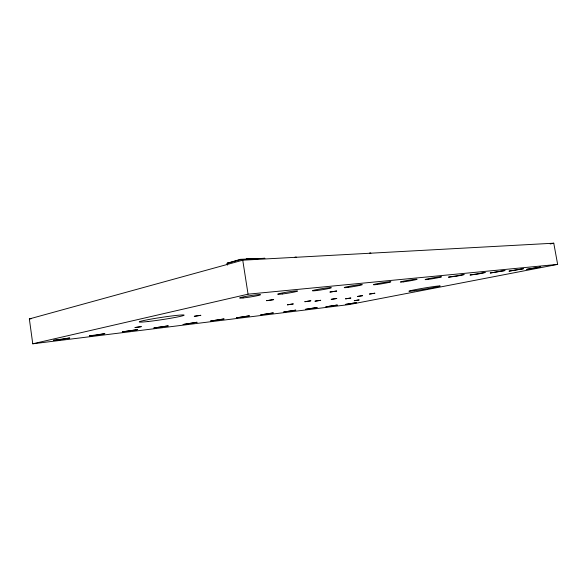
<?xml version="1.0" encoding="UTF-8"?>
<svg xmlns="http://www.w3.org/2000/svg" width="587" height="587" viewBox="0 0 587 587"><rect width="100%" height="100%" fill="white"/><g stroke="black" fill="none" stroke-linecap="round" stroke-linejoin="round"><path stroke-width="0.88" d="M227.396 265.104L227.088 263.314L240.443 259.322L264.818 258.346L262.778 258.515M258.706 258.471L259.153 258.603L246.349 259.014L264.803 258.302M29.35 318.932L242.747 260.188L553.761 243.201L557.65 264.392L349.302 304.543L32.755 343.799L29.35 318.932L31.17 318.756M32.755 343.799L248.052 294.175L557.65 264.392M550.188 243.957L553.761 243.201M240.244 259.667L246.657 259.359L246.349 259.014M228.996 262.866L227.088 263.314L240.721 259.593M242.747 260.188L248.052 294.175M296.64 257.385A2.377 1.702 86.7 0 0 295.503 257.135A2.377 1.636 75.5 0 0 294.821 257.414M370.39 253.276A2.15 1.343 76.5 0 0 369.759 253.1A2.15 1.673 87 0 1 370.874 253.32M194.304 316.305L200.761 315.314L194.304 316.305M196.997 322.27L183.129 324.494L196.997 322.27M210.601 321.038L223.97 318.961L210.601 321.038M448.571 277.152L456.767 276.206L464.17 274.555L448.571 277.152M236.429 317.853L249.328 315.85L236.429 317.853M266.689 300.683L273.652 299.619L266.689 300.683M470.15 275.002L477.862 274.1L485.251 272.485L470.15 275.002M260.753 314.859L273.219 312.922L260.753 314.859M53.388 340.299L59.463 339.851L69.75 337.973L53.388 340.299M490.284 272.992L504.915 270.556L490.284 272.992M287.432 304.822L293.207 303.934L287.432 304.822M509.12 271.113L523.303 268.758L509.12 271.113M304.895 301.711L310.787 300.801L304.895 301.711M283.704 312.035L295.76 310.156L283.704 312.035M330.019 292.047L336.644 291.035L330.019 292.047M315.065 301.175L320.678 300.309L315.065 301.175M89.385 335.867L94.786 335.493L104.904 333.651L89.385 335.867M526.774 269.345L540.546 267.063L526.774 269.345M305.387 309.356L317.061 307.544L305.387 309.356M331.259 299.333L336.733 298.49L331.259 299.333M122.932 331.743L122.566 331.882L137.674 329.63L122.932 331.743M135.069 327.531L141.218 326.658L135.069 327.531M345.596 298.827L350.777 298.027L345.596 298.827M325.917 306.832L337.232 305.064L325.917 306.832M357.395 296.472L362.627 295.657L357.395 296.472M369.502 294.05L374.8 293.229L369.502 294.05M354.306 300.683L359.053 299.942L354.306 300.683M154.264 327.884L153.838 328.03L168.293 325.873L154.264 327.884M345.376 304.433L356.346 302.723L345.376 304.433M428.128 279.375A8.247 0.389 -9.6 0 0 441.409 276.903A8.247 0.389 -9.6 0 0 430.697 278.26A8.247 0.389 -9.6 0 0 428.128 279.375M376.876 284.504A8.849 0.462 -9.5 0 0 390.788 281.877A8.849 0.462 -9.5 0 0 378.703 283.396A8.849 0.462 -9.5 0 0 376.876 284.504M316.76 290.528A9.59 0.55 -9.2 0 0 331.332 287.725A9.59 0.55 -9.2 0 0 317.538 289.442A9.59 0.55 -9.2 0 0 316.76 290.528M243.055 297.932A10.537 0.653 -8.9 0 0 260.268 294.894A10.537 0.653 -8.9 0 0 247.01 296.193A10.537 0.653 -8.9 0 0 243.055 297.932M414.246 290.778A15.981 0.594 -9.5 0 0 439.971 286.14A15.981 0.594 -9.5 0 0 419.184 288.936A15.981 0.594 -9.5 0 0 414.246 290.778M148.203 321.5A22.658 1.159 -8.6 0 0 183.995 315.285A22.658 1.159 -8.6 0 0 153.141 318.734A22.658 1.159 -8.6 0 0 148.203 321.5M282.633 293.94A10.03 0.594 -9.1 0 0 297.536 291.049A10.03 0.594 -9.1 0 0 282.729 292.876A10.03 0.594 -9.1 0 0 282.633 293.94M348.062 287.388A9.194 0.499 -9.4 0 0 362.296 284.68A9.194 0.499 -9.4 0 0 349.412 286.295A9.194 0.499 -9.4 0 0 348.062 287.388M403.482 281.841A8.534 0.426 -9.5 0 0 417.071 279.295A8.534 0.426 -9.5 0 0 405.712 280.733A8.534 0.426 -9.5 0 0 403.482 281.841"/></g></svg>
